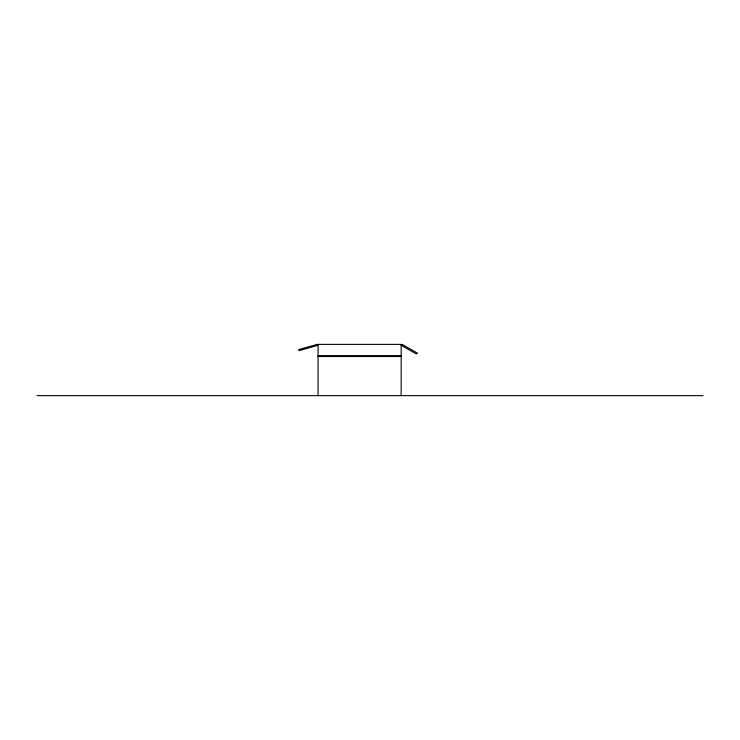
<?xml version="1.0" encoding="UTF-8"?>
<svg xmlns="http://www.w3.org/2000/svg" width="740" height="740" viewBox="0 0 740 740"><rect width="100%" height="100%" fill="white"/><g stroke="black" fill="none" stroke-linecap="round" stroke-linejoin="round"><path stroke-width="1.11" d="M318.071 355.625L401.163 355.625M318.071 356.532L401.163 356.532M37 395.65L703 395.65M401.163 395.65L401.163 344.378L318.071 344.378L318.071 395.65M402.329 344.535L401.163 345.284L416.315 353.905L417.471 353.156L402.329 344.535M317.358 344.35L298.516 349.65L299.228 350.584L318.071 345.284L317.358 344.35"/></g></svg>
